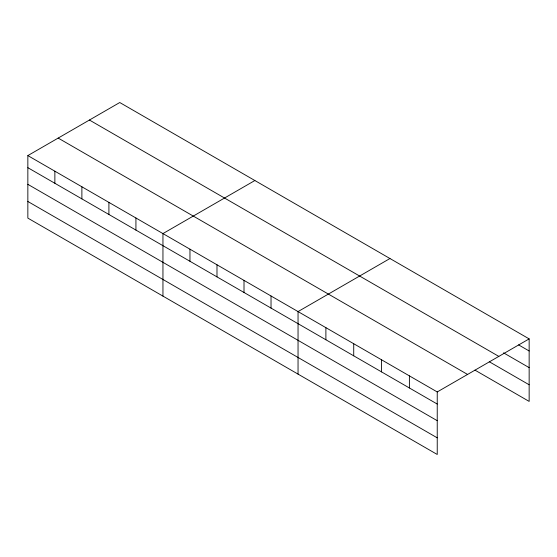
<?xml version="1.0" encoding="UTF-8"?>
<svg xmlns="http://www.w3.org/2000/svg" width="557" height="557" viewBox="0 0 557 557"><rect width="100%" height="100%" fill="white"/><g stroke="black" fill="none" stroke-linecap="round" stroke-linejoin="round"><path stroke-width="0.84" d="M437.238 420.688L437.238 391.947L27.85 155.591L27.85 218.114L437.238 454.477L437.238 420.688L27.85 184.332M474.975 370.133L529.15 401.409L529.15 338.886L119.762 102.523L27.85 155.591M254.862 180.524L162.95 233.585L162.95 296.115M389.956 258.525L298.044 311.586L298.044 374.116M437.238 391.947L529.15 338.886M518.616 344.901L529.15 350.98M503.57 352.853L529.15 367.627M89.433 120.034L498.821 356.396M489.276 361.744L529.15 384.769M58.179 138.08L467.567 374.436M27.85 167.685L437.238 404.048M27.85 201.474L437.238 437.837M409.402 375.878L409.402 387.971M381.559 359.801L381.559 371.902M353.723 343.732L353.723 355.832M325.887 327.655L325.887 339.756M271.029 295.983L271.029 308.084M244.008 280.387L244.008 292.488M216.986 264.784L216.986 276.885M189.965 249.188L189.965 261.289M135.929 217.989L135.929 230.09M108.907 202.386L108.907 214.487M81.886 186.79L81.886 198.891M54.871 171.187L54.871 183.288"/></g></svg>
